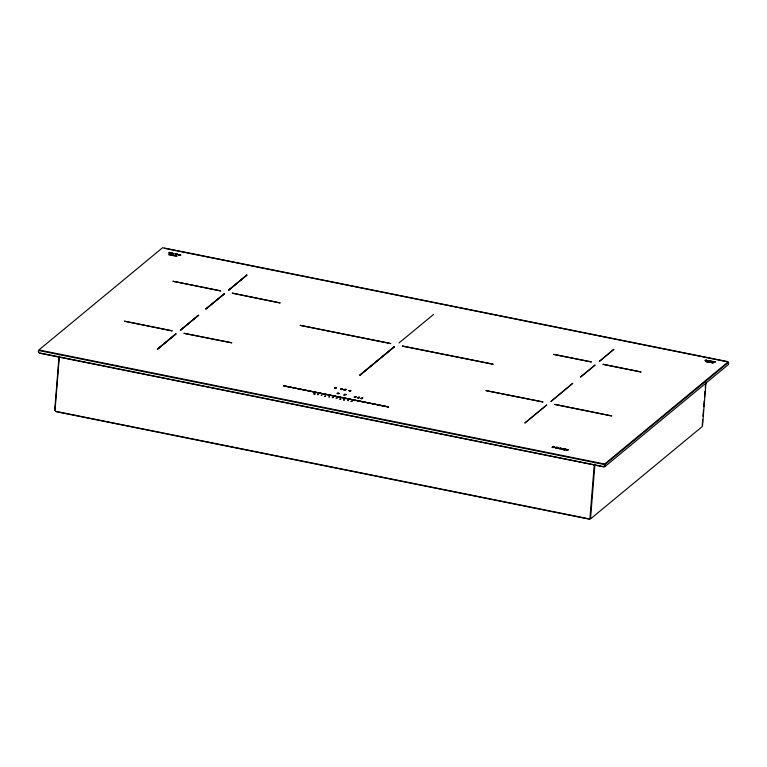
<?xml version="1.0" encoding="UTF-8"?>
<svg xmlns="http://www.w3.org/2000/svg" width="767" height="767" viewBox="0 0 767 767"><rect width="100%" height="100%" fill="white"/><g stroke="black" fill="none" stroke-linecap="round" stroke-linejoin="round"><path stroke-width="1.15" d="M38.35 351.986L38.446 350.826M38.59 352.187L38.686 351.037M54.725 410.326L59.078 356.214M55.003 410.556L59.356 356.454M283.694 385.782L388.466 406.874M388.39 407.037L283.617 385.839L388.505 406.961M589.938 518.396L594.291 464.284M590.561 518.339L594.914 464.236M604.319 466.231L604.415 465.08M604.866 466.192L604.952 465.032M702.236 425.541L702.706 419.654M702.994 416.126L703.464 410.249M703.751 406.721L704.221 400.834M704.509 397.306L704.978 391.429M705.266 387.901L705.736 382.024M702.514 425.771L706.014 382.254M728.314 363.711L728.41 362.551M728.554 363.913L728.65 362.753M175.26 255.919L176.18 255.842M38.695 350.126L162.403 247.866M173.754 254.002C175.346 253.973 171.616 253.378 173.908 253.867M176.026 253.915C173.63 253.858 176.544 254.826 176.851 253.935L176.113 253.992M177.091 254.203L176.64 254.117M157.734 349.014L175.739 333.827M205.94 308.928L224.146 293.809M228.595 290.185L246.801 275.075M157.551 348.966L175.95 333.942M205.959 308.948L224.367 293.857M228.614 290.214L246.84 275.065M157.772 349.014L175.979 333.961M180.437 330.28L198.634 315.227L180.408 330.174M224.338 293.943L205.968 308.88M232.372 293.128L280.003 302.917M231.701 342.839L183.898 333.309L231.711 342.772M280.041 302.917L232.315 293.224M300.137 325.381L390.863 343.587L300.261 325.313M394.324 346.626L359.771 375.188L394.526 346.732M394.296 346.703L359.972 375.226M336.655 398.169L335.956 398.466L337.154 398.207M402.483 346.109L493.181 364.22L402.502 346.042M343.904 399.559L344.776 399.741L343.491 399.99L344.421 399.741M486.038 390.643L543.036 401.966L486.048 390.576M553.659 354.325L591.453 361.966L553.601 354.421M550.974 401.4L572.671 383.366M613.763 349.378L599.372 361.382L613.801 349.378M546.727 405.043L524.82 423.039L546.535 405.101M580.734 377.019L595.125 365.025L580.533 376.913M554.646 404.391L611.596 415.954M603.13 364.296L640.915 371.918M554.704 404.401L611.654 415.867M604.847 463.853L728.123 361.909M605.201 464.323L728.487 362.388M604.597 466.873L728.305 364.622M590.254 519.125L702.227 426.577M176.074 256.092L175.355 255.67M329.053 397.009L329.57 396.702L328.87 396.999M314.767 394.142L315.132 393.835L314.221 394.046M355.361 397.488L356.31 396.683L355.15 396.414L355.878 396.846L354.047 397.258L354.785 397.316M556.42 447.372C554.282 449.031 561.502 447.727 556.152 447.199L555.231 447.957L558.798 448.206L557.647 447.305M176.64 255.996L177.1 256.082M324.719 396.223L325.841 395.964L324.709 396.232M180.082 254.865L180.954 255.104L180.168 254.797M314.681 393.663L313.693 393.931L314.93 393.845M163.141 247.808L727.797 361.631M164.435 248.316L726.742 361.669M708.65 360.854L709.638 361.056L708.564 360.921M707.327 361.602L708.056 361.756L707.241 361.679M708.631 361.871C710.491 361.458 706.618 362.714 708.679 361.573C708.718 362.331 712.591 362.609 710.05 362.34L708.545 361.947M174.751 255.545L174.473 255.948M246.83 275.18L228.633 290.147M433.537 314.48L398.984 342.964M603.083 364.392L640.905 371.985M220.656 290.837L172.882 281.24L220.57 290.933M572.709 383.356L551.166 401.342M198.432 315.199L180.398 330.28M39.443 350.078L604.099 463.91M39.261 350.605L603.917 464.428M39.088 352.839L603.744 466.662M39.203 353.108L603.859 466.94M55.56 411.294L589.277 518.885M55.703 411.601L589.411 519.192M172.69 253.225L171.425 253.235L172.441 253.733C174.943 252.439 169.986 253.829 172.594 253.311M554.589 447.439L551.952 447.487L553.228 446.432L554.886 446.873L554.119 447.228L554.589 447.439M178.117 254.586L179.075 254.778L178.117 254.586M172.508 255.392L173.313 255.306L172.508 255.392M173.352 255.564L174.032 255.727L173.352 255.564M334.489 387.872C335.179 389.224 338.448 386.405 334.489 387.872M339.819 399.089L340.778 398.984L339.819 399.089M352.005 401.246L351.046 401.486L352.005 401.246M171.156 252.957L170.255 252.889L171.156 252.957M171.837 255.085L172.527 255.229L171.837 255.085M341.094 388.735C339.273 390.71 345.802 388.553 341.094 388.735M347.489 400.432L348.304 400.595L347.489 400.432M317.509 394.506L318.458 394.506L317.509 394.506M337.135 393.327L338.343 393.998L339.177 393.308L337.135 393.327M348.899 390.585L350.193 391.304L351.085 390.566L348.899 390.585M317.701 394.545L318.267 394.516L317.701 394.545M337.557 393.404L338.765 393.337L337.557 393.404M349.349 390.671C349.407 392.205 351.775 389.578 349.349 390.671M335.006 387.92L335.908 388.227L335.006 387.92M169.66 252.314L168.826 253.005L169.66 252.314M170.13 252.698L169.574 253.158L170.13 252.698M169.248 254.443L168.807 254.807L170.312 254.654L169.248 254.443M170.571 254.711L170.13 255.066L171.846 254.97L170.571 254.711M177.484 254.184L176.928 254.634L177.484 254.184M179.948 254.682L179.401 255.133L179.948 254.682M124.532 321.172L172.249 330.884L124.494 321.239M321.833 395.12L321.315 395.542L321.833 395.12M332.332 397.555L333.415 397.44L332.332 397.555M343.769 389.924L345.121 390.345L345.687 390.173L345.227 389.387L346.358 389.454L344.968 389.176L344.345 389.694L345.236 390.087L343.769 389.924M344.805 394.296L343.683 395.216L346.368 394.612L344.805 394.296M357.489 397.776C358.333 398.974 360.979 396.414 358.601 397.076L358.026 397.555L358.851 397.929L357.489 397.776M360.826 398.447C361.669 399.655 364.315 397.085 361.947 397.747L361.362 398.226L362.187 398.6L360.826 398.447M552.997 447.113L552.595 447.449L554.119 447.545L552.997 447.113M553.544 446.662C552.489 447.487 555.749 446.883 553.544 446.662M558.932 448.551L560.802 448.925C559.095 447.497 563.4 448.369 559.527 448.033L560.332 448.858L558.932 448.551M565.03 448.896C555.902 448.072 570.015 451.274 561.492 449.203L562.479 448.474L565.03 448.896M565.739 448.954L564.464 450.008L567.369 450.018L566.813 450.478L567.292 450.574L568.568 449.52L567.532 449.884L565.663 449.51L566.219 449.05L565.739 448.954M705.065 360.346L706.455 360.145L705.065 360.346M706.532 361.679C704.969 361.602 705.18 360.768 706.532 361.679M707.366 361.315L706.695 361.871L708.372 361.516L707.366 361.315M707.855 360.921C706.282 360.845 706.503 360.011 707.855 360.921M708.689 360.557L708.008 361.113L708.689 360.557M709.935 360.806L709.264 361.372L709.935 360.806M712.581 361.343L712.773 362.072L715.63 361.957L712.581 361.343M711.977 362.245L711.297 362.801L712.064 362.417C712.476 364.181 714.451 361.698 712.859 362.954L711.977 362.245M179.363 254.845L177.819 254.529L179.363 254.845M172.191 255.353L172.191 255.353M342.044 389.473L340.941 389.252L342.044 389.473M712.073 361.593L710.165 361.199L712.073 361.593M710.817 361.142C709.59 361.995 713.454 361.362 710.817 361.142M341.814 388.744L342.523 389.022L341.814 388.744M710.75 362.139L710.242 362.292L710.75 362.139M342.772 389.799L342.772 389.799M173.869 255.488L173.869 255.488"/></g></svg>
